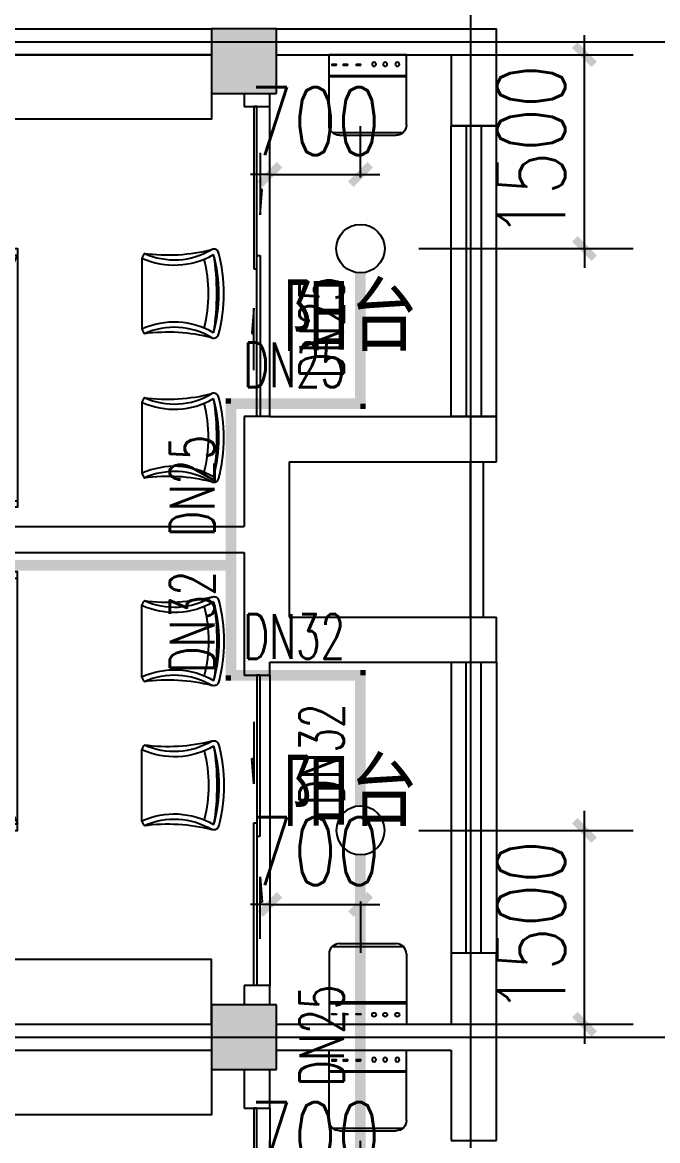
# Model space of a CAD drawing. Extents: x 0 to 2838408, y -923048 to 203859.
# Drawn here: x 2784500 to 2789409, y -489658 to -481008 of the extents above; entities that cross this region are included whole.
import ezdxf

# ---------------------------------------------------------------- set-up
doc = ezdxf.new("R2010")
doc.units = 0
doc.header["$LTSCALE"] = 1000
for name, color, linetype in [('A-Fixt', 81, 'Continuous'), ('COLUMN', 9, 'Continuous'), ('DOTE', 8, 'Continuous'), ('E2-栏杆', 92, 'Continuous'), ('EQUIP_喷头', 7, 'Continuous'), ('PIPE-喷淋', 6, 'Continuous'), ('PUB_HATCH', 8, 'Continuous'), ('PUB_TEXT', 7, 'Continuous'), ('TEXT_喷淋', 7, 'Continuous'), ('TWT_DIM', 3, 'Continuous'), ('WALL', 9, 'Continuous'), ('WINDOW', 4, 'Continuous'), ('XREF', 8, 'Continuous'), ('配景', 3, 'Continuous')]:
    doc.layers.add(name, color=color, linetype=linetype)
doc.styles.add('_TCH_DIM_T3', font='SIMPLEX', dxfattribs={"width": 0.75, "bigfont": 'HZTXT'})
doc.styles.add('_TWT_PIPEDN', font='SIMPLEX', dxfattribs={"width": 0.8, "height": 2.3, "bigfont": 'HZTXT'})
doc.styles.get("Standard").update_dxf_attribs({"font": 'geniso.shx', "bigfont": 'hztxt.shx'})
doc.dimstyles.new('_TWT_ARCH&&150', dxfattribs={"dimtxt": 525, "dimasz": 150, "dimexe": 375, "dimexo": 450, "dimgap": 150, "dimtad": 1, "dimdec": 0, "dimzin": 0, "dimdsep": 46, "dimtxsty": '_TCH_DIM_T3', "dimblk": 'ARCHTICK', "dimcen": 0.09, "dimclrt": 7, "dimazin": 2, "dimtfac": 1, "dimtdec": 0, "dimtix": 1, "dimtmove": 2, "dimatfit": 3, "dimfxl": 1, "dimtolj": 1, "dimtzin": 0, "dimarcsym": 0})

# ---------------------------------------------------------------- blocks, each defined once
blk = doc.blocks.new('单人床')
at = {"layer": 'A-Fixt'}
for p, q in [((47773.8, 13973.4), (48673.8, 13973.4)), ((47773.8, 12073.4), (48673.8, 13973.4)), ((47773.8, 12073.4), (48673.8, 12073.4))]:
    blk.add_line(p, q, dxfattribs=at)
blk.add_lwpolyline([(47773.8, 14023.4), (48673.8, 14023.4), (48673.8, 12023.4), (47773.8, 12023.4), (47773.8, 14023.4)], dxfattribs=at)
blk = doc.blocks.new('CH_AP01')
for p, q in [((-311.4, 16.6), (-275, 0)), ((-275, 0), (275, 0)), ((275, 0), (311.4, 16.6))]:
    blk.add_line(p, q)
for centre, radius, start, end in [((0, -578.9), 1212.6, 74.71041, 105.28959), ((-306.8, 555.3), 37.8, 100.18588, 202.83587), ((-1658.4, 201.9), 1359.7, 352.16586, 14.42826), ((-823.7, 250), 562.9, 335.50378, 31.09034), ((0, -578.9), 1172.6, 75.02868, 104.97132), ((0, -1278.1), 1856.9, 80.61099, 99.38901), ((-823.7, 250), 602.9, 335.50378, 30.26909), ((823.7, 250), 602.9, 149.73091, 204.49622), ((823.7, 250), 562.9, 148.90966, 204.49622), ((1658.4, 201.9), 1359.7, 165.57174, 187.83414), ((306.8, 555.3), 37.8, 337.16413, 79.81412), ((0, -578.9), 1092.6, 75.87672, 104.12328)]:
    blk.add_arc(centre, radius, start, end)
blk = doc.blocks.new('A$C61295E98')
at = {"color": 3}
for p, q in [((544, 597.9), (0, 597.9)), ((0, 597.9), (0, 0)), ((161.4, 597.9), (161.4, 0)), ((170.4, 0.2), (170.4, 597.6)), ((602.7, 572.2), (602.7, 25.6)), ((624, 517.9), (624, 80)), ((544, 0), (0, 0))]:
    blk.add_line(p, q, dxfattribs=at)
for points in [[(81.8, 540.3), (75.3, 540.3), (75.3, 576.8), (81.8, 576.8)], [(81.8, 453.1), (75.3, 453.1), (75.3, 489.6), (81.8, 489.6)], [(81.8, 352.9), (75.3, 352.9), (75.3, 389.4), (81.8, 389.4)]]:
    blk.add_lwpolyline(points, close=True, dxfattribs=at)
for centre in [(74, 250.1), (74, 164.2), (74, 70.5)]:
    blk.add_circle(centre, 15.7, dxfattribs=at)
for centre, start, end in [((544, 517.9), 360, 90), ((544, 80), 270, 0)]:
    blk.add_arc(centre, 80, start, end, dxfattribs=at)
blk = doc.blocks.new('宿舍')
at = {"layer": 'A-Fixt'}
for p, q in [((47853.8, 13801.7), (48353.8, 15701.7)), ((48353.8, 13801.7), (47853.8, 15701.7)), ((47853.8, 13801.7), (48353.8, 13801.7))]:
    blk.add_line(p, q, dxfattribs=at)
for points in [[(47853.8, 8601.7), (48353.8, 8601.7), (48353.8, 15701.7), (47853.8, 15701.7)], [(47853.8, 10676.1), (47970.5, 10676.1), (47970.5, 11742.6), (47853.8, 11742.6)]]:
    blk.add_lwpolyline(points, close=True, dxfattribs=at)
at = {"xscale": -1, "rotation": 90}
for p in [(63677.2, 60475.5), (63677.2, 58775.5)]:
    blk.add_blockref('单人床', p, dxfattribs=at)
at = {"layer": 'A-Fixt', "xscale": -1, "rotation": 180}
for p in [(50002, 9140.5), (51117.2, 9140.5)]:
    blk.add_blockref('CH_AP01', p, dxfattribs=at)
at = {"layer": '配景', "color": 252}
blk.add_blockref('A$C61295E98', (47853.8, 7096.6), dxfattribs=at)
blk = doc.blocks.new('宿舍一')
at = {"layer": 'A-Fixt'}
for p, q in [((48153.8, 16101.7), (48653.8, 16101.7)), ((48653.8, 14201.7), (48153.8, 16101.7)), ((48653.8, 16101.7), (48153.8, 14201.7)), ((48153.8, 14201.7), (48653.8, 14201.7))]:
    blk.add_line(p, q, dxfattribs=at)
for points in [[(48153.8, 8601.7), (48653.8, 8601.7), (48653.8, 16101.7), (48153.8, 16101.7)], [(48153.8, 10676.1), (48270.5, 10676.1), (48270.5, 11742.6), (48153.8, 11742.6)]]:
    blk.add_lwpolyline(points, close=True, dxfattribs=at)
at = {"xscale": -1, "rotation": 90}
for p in [(63677.2, 60875.5), (63677.2, 58775.5)]:
    blk.add_blockref('单人床', p, dxfattribs=at)
at = {"layer": 'A-Fixt', "xscale": -1, "rotation": 179.9999999998882}
for p in [(50002, 9140.5), (51117.2, 9140.5)]:
    blk.add_blockref('CH_AP01', p, dxfattribs=at)
at = {"layer": '配景', "color": 252, "rotation": 359.9999999998882}
blk.add_blockref('A$C61295E98', (48153.8, 7096.6), dxfattribs=at)
blk = doc.blocks.new('$DorLib2D$00000131')
at = {"color": 0, "linetype": 'Continuous'}
for p, q in [((0.15, 0.125), (0.2319, 0.1973)), ((0.2319, 0.1973), (0.2319, 0.125)), ((-0.5, 0.125), (-0.5, 0)), ((0.0192, 0.125), (-0.5, 0.125)), ((0.0192, 0), (0.0192, 0.125)), ((0.35, 0.125), (0.15, 0.125)), ((-0.5, 0), (0.0192, 0)), ((-0.024, 0), (0.5, 0)), ((-0.024, -0.125), (-0.024, 0)), ((0.5, 0), (0.5, -0.125)), ((-0.35, -0.125), (-0.15, -0.125)), ((-0.2319, -0.1973), (-0.2319, -0.125)), ((-0.15, -0.125), (-0.2319, -0.1973)), ((0.5, -0.125), (-0.024, -0.125))]:
    blk.add_line(p, q, dxfattribs=at)
blk = doc.blocks.new('$WINLIB2D$00000001')
at = {"color": 0}
for points in [[(-0.5, 0.5), (-0.5, -0.5)], [(-0.5, 0.5), (0.5, 0.5)], [(0.5, -0.5), (0.5, 0.5)], [(0.5, 0.1667), (-0.5, 0.1667)], [(0.5, -0.1667), (-0.5, -0.1667)], [(-0.5, -0.5), (0.5, -0.5)]]:
    blk.add_lwpolyline(points, dxfattribs=at)
blk = doc.blocks.new('3F1')
at = {"layer": 'PUB_HATCH'}
for points in [[(2449916.7, -481058.3), (2449916.7, -481558.3), (2450416.7, -481558.3), (2450416.7, -481058.3)], [(2449916.7, -488608.3), (2449916.7, -489108.3), (2450416.7, -489108.3), (2450416.7, -488608.3)]]:
    blk.add_hatch(color=256, dxfattribs=at).paths.add_polyline_path(points)
at = {"layer": 'COLUMN'}
for p, q in [((2449916.7, -481058.3), (2449916.7, -481558.3)), ((2450416.7, -481058.3), (2449916.7, -481058.3)), ((2450416.7, -481558.3), (2450416.7, -481058.3)), ((2449916.7, -481558.3), (2450416.7, -481558.3)), ((2449916.7, -488608.3), (2449916.7, -489108.3)), ((2450416.7, -488608.3), (2449916.7, -488608.3)), ((2450416.7, -489108.3), (2450416.7, -488608.3)), ((2449916.7, -489108.3), (2450416.7, -489108.3))]:
    blk.add_line(p, q, dxfattribs=at)
at = {"layer": 'DOTE'}
for p, q in [((2451916.7, -467258.3), (2451916.7, -550458.3)), ((2435862.3, -481158.3), (2453916.7, -481158.3)), ((2435862.3, -488858.3), (2453916.7, -488858.3))]:
    blk.add_line(p, q, dxfattribs=at)
at = {"layer": 'E2-栏杆'}
for points in [[(2451916.7, -485608.3), (2451916.7, -484408.3)], [(2452016.7, -485608.3), (2452016.7, -484408.3)]]:
    blk.add_lwpolyline(points, dxfattribs=at)
at = {"layer": 'WALL'}
for p, q in [((2444816.7, -481058.3), (2449916.7, -481058.3)), ((2450416.7, -481058.3), (2452116.7, -481058.3)), ((2452116.7, -481808.3), (2452116.7, -481058.3)), ((2444816.7, -481258.3), (2449916.7, -481258.3)), ((2450416.7, -481258.3), (2451766.7, -481258.3)), ((2451766.7, -481258.3), (2451766.7, -481808.3)), ((2450166.7, -481558.3), (2450166.7, -481658.3)), ((2450366.7, -481658.3), (2450366.7, -481558.3)), ((2450166.7, -481658.3), (2450366.7, -481658.3)), ((2451766.7, -481808.3), (2452116.7, -481808.3)), ((2450366.7, -484058.3), (2450166.7, -484058.3)), ((2450166.7, -484058.3), (2450166.7, -484308.3)), ((2450366.7, -484058.3), (2451766.7, -484058.3)), ((2452116.7, -484058.3), (2451766.7, -484058.3)), ((2452116.7, -484408.3), (2452116.7, -484058.3)), ((2450166.7, -484308.3), (2450166.7, -484908.3)), ((2450516.7, -484408.3), (2452116.7, -484408.3)), ((2450516.7, -484408.3), (2450516.7, -485008.3)), ((2444816.7, -484908.3), (2450166.7, -484908.3)), ((2450516.7, -485008.3), (2450516.7, -485608.3)), ((2444816.7, -485108.3), (2450166.7, -485108.3)), ((2450166.7, -485108.3), (2450166.7, -485708.3)), ((2450516.7, -485608.3), (2452116.7, -485608.3)), ((2452116.7, -485958.3), (2452116.7, -485608.3)), ((2450166.7, -485708.3), (2450166.7, -486058.3)), ((2450366.7, -486058.3), (2450366.7, -485958.3)), ((2450366.7, -485958.3), (2451766.7, -485958.3)), ((2451766.7, -485958.3), (2452116.7, -485958.3)), ((2450166.7, -486058.3), (2450366.7, -486058.3)), ((2452116.7, -488208.3), (2451766.7, -488208.3)), ((2451766.7, -488208.3), (2451766.7, -488758.3)), ((2452116.7, -488858.3), (2452116.7, -488208.3)), ((2450366.7, -488458.3), (2450166.7, -488458.3)), ((2450166.7, -488458.3), (2450166.7, -488608.3)), ((2450366.7, -488608.3), (2450366.7, -488458.3)), ((2444816.7, -488758.3), (2449916.7, -488758.3)), ((2450416.7, -488758.3), (2451766.7, -488758.3)), ((2452116.7, -489658.3), (2452116.7, -488858.3)), ((2444816.7, -488958.3), (2449916.7, -488958.3)), ((2450416.7, -488958.3), (2451766.7, -488958.3)), ((2451766.7, -488958.3), (2451766.7, -489658.3)), ((2450166.7, -489108.3), (2450166.7, -489408.3)), ((2450366.7, -489408.3), (2450366.7, -489108.3)), ((2450166.7, -489408.3), (2450366.7, -489408.3)), ((2451766.7, -489658.3), (2452116.7, -489658.3))]:
    blk.add_line(p, q, dxfattribs=at)
at = {"layer": 'WINDOW'}
for p, q in [((2450366.7, -484058.3), (2450366.7, -481658.3)), ((2450366.7, -486058.3), (2450366.7, -488458.3)), ((2450366.7, -489408.3), (2450366.7, -491808.3))]:
    blk.add_line(p, q, dxfattribs=at)
at = {"xscale": -1, "rotation": 89.99999999992463}
for name, p in [('宿舍一', (2458518.4, -433104.4)), ('宿舍', (2458518.4, -441104.4))]:
    blk.add_blockref(name, p, dxfattribs=at)
at = {"rotation": 90.00000000002933}
blk.add_blockref('宿舍一', (2458518.4, -536912.1), dxfattribs=at)
at = {"layer": 'WINDOW'}
for name, p, xscale, yscale, zscale, rotation in [('$DorLib2D$00000131', (2450266.7, -482858.3), 2400, -200, 2400, 90), ('$WINLIB2D$00000001', (2451941.7, -482933.3), 2249.999999993481, 350, 2249.999999993481, 90), ('$WINLIB2D$00000001', (2451941.7, -487083.3), -2249.999999993481, 350, -2249.999999993481, 90), ('$DorLib2D$00000131', (2450266.7, -487258.3), 2400, 200, 2400, 270), ('$DorLib2D$00000131', (2450266.7, -490608.3), -2400, 200, -2400, 270)]:
    blk.add_blockref(name, p, dxfattribs=dict(at, xscale=xscale, yscale=yscale, zscale=zscale, rotation=rotation))
at = {"layer": 'PUB_TEXT'}
for p in [(2450461.5, -483550.5), (2450461.5, -487226)]:
    blk.add_text('阳台', height=525, dxfattribs=at).set_placement(p)
blk = doc.blocks.new('_ArchTick')
at = {"color": 0, "linetype": 'ByBlock', "const_width": 0.4}
blk.add_lwpolyline([(-0.5, -0.5), (0.5, 0.5)], dxfattribs=at)
blk = doc.blocks.new('*D2295')
at = {"layer": 'Defpoints', "color": 0, "linetype": 'ByBlock', "transparency": 16777216}
for p in [(2787112.5, -490035.5), (2786412.5, -490508.3), (2787112.5, -490508.3)]:
    blk.add_point(p, dxfattribs=at)
at = {"layer": 'TWT_DIM', "color": 0, "linetype": 'ByBlock', "lineweight": -2, "transparency": 16777216}
for p, q in [((2786412.5, -490058.3), (2786412.5, -489660.5)), ((2787112.5, -490058.3), (2787112.5, -489660.5)), ((2786412.5, -490035.5), (2786262.5, -490035.5)), ((2786412.5, -490035.5), (2787112.5, -490035.5)), ((2787112.5, -490035.5), (2787262.5, -490035.5))]:
    blk.add_line(p, q, dxfattribs=at)
at = {"layer": 'TWT_DIM', "color": 0, "linetype": 'ByBlock', "lineweight": -2, "transparency": 16777216, "xscale": 150, "yscale": 150, "zscale": 150}
blk.add_blockref('_ArchTick', (2786412.5, -490035.5), dxfattribs=at)
at = {"layer": 'TWT_DIM', "color": 0, "linetype": 'ByBlock', "lineweight": -2, "transparency": 16777216, "xscale": 150, "yscale": 150, "zscale": 150, "rotation": 180}
blk.add_blockref('_ArchTick', (2787112.5, -490035.5), dxfattribs=at)
at = {"layer": 'TWT_DIM', "color": 7, "linetype": 'ByBlock', "transparency": 16777216, "insert": (2786762.5, -489623), "char_height": 525, "attachment_point": 5, "style": '_TCH_DIM_T3'}
blk.add_mtext('\\A1;700', dxfattribs=at)
blk = doc.blocks.new('*D2307')
at = {"layer": 'Defpoints', "color": 0, "linetype": 'ByBlock', "transparency": 16777216}
for p in [(2787112.5, -487258.3), (2788843.6, -487258.3), (2787112.5, -488758.3)]:
    blk.add_point(p, dxfattribs=at)
at = {"layer": 'TWT_DIM', "color": 0, "linetype": 'ByBlock', "lineweight": -2, "transparency": 16777216}
for p, q in [((2788843.6, -487258.3), (2788843.6, -487108.3)), ((2787562.5, -487258.3), (2789218.6, -487258.3)), ((2788843.6, -488758.3), (2788843.6, -487258.3)), ((2787562.5, -488758.3), (2789218.6, -488758.3)), ((2788843.6, -488758.3), (2788843.6, -488908.3))]:
    blk.add_line(p, q, dxfattribs=at)
at = {"layer": 'TWT_DIM', "color": 0, "linetype": 'ByBlock', "lineweight": -2, "transparency": 16777216, "xscale": 150, "yscale": 150, "zscale": 150}
for p, rotation in [((2788843.6, -487258.3), 270), ((2788843.6, -488758.3), 90)]:
    blk.add_blockref('_ArchTick', p, dxfattribs=dict(at, rotation=rotation))
at = {"layer": 'TWT_DIM', "color": 7, "linetype": 'ByBlock', "transparency": 16777216, "insert": (2788431.1, -488008.3), "char_height": 525, "attachment_point": 5, "rotation": 90, "style": '_TCH_DIM_T3'}
blk.add_mtext('\\A1;1500', dxfattribs=at)
blk = doc.blocks.new('*D2308')
at = {"layer": 'Defpoints', "color": 0, "linetype": 'ByBlock', "transparency": 16777216}
for p in [(2786412.5, -487358.3), (2787112.5, -487358.3), (2787112.5, -487831)]:
    blk.add_point(p, dxfattribs=at)
at = {"layer": 'TWT_DIM', "color": 0, "linetype": 'ByBlock', "lineweight": -2, "transparency": 16777216}
for p, q in [((2786412.5, -487831), (2786262.5, -487831)), ((2786412.5, -487808.3), (2786412.5, -488206)), ((2786412.5, -487831), (2787112.5, -487831)), ((2787112.5, -487808.3), (2787112.5, -488206)), ((2787112.5, -487831), (2787262.5, -487831))]:
    blk.add_line(p, q, dxfattribs=at)
at = {"layer": 'TWT_DIM', "color": 0, "linetype": 'ByBlock', "lineweight": -2, "transparency": 16777216, "xscale": 150, "yscale": 150, "zscale": 150}
blk.add_blockref('_ArchTick', (2786412.5, -487831), dxfattribs=at)
at = {"layer": 'TWT_DIM', "color": 0, "linetype": 'ByBlock', "lineweight": -2, "transparency": 16777216, "xscale": 150, "yscale": 150, "zscale": 150, "rotation": 180}
blk.add_blockref('_ArchTick', (2787112.5, -487831), dxfattribs=at)
at = {"layer": 'TWT_DIM', "color": 7, "linetype": 'ByBlock', "transparency": 16777216, "insert": (2786762.5, -487418.5), "char_height": 525, "attachment_point": 5, "style": '_TCH_DIM_T3'}
blk.add_mtext('\\A1;700', dxfattribs=at)
blk = doc.blocks.new('*D2309')
at = {"layer": 'Defpoints', "color": 0, "linetype": 'ByBlock', "transparency": 16777216}
for p in [(2787112.5, -481258.3), (2788843.6, -481258.3), (2787112.5, -482758.3)]:
    blk.add_point(p, dxfattribs=at)
at = {"layer": 'TWT_DIM', "color": 0, "linetype": 'ByBlock', "lineweight": -2, "transparency": 16777216}
for p, q in [((2788843.6, -481258.3), (2788843.6, -481108.3)), ((2787562.5, -481258.3), (2789218.6, -481258.3)), ((2788843.6, -482758.3), (2788843.6, -481258.3)), ((2787562.5, -482758.3), (2789218.6, -482758.3)), ((2788843.6, -482758.3), (2788843.6, -482908.3))]:
    blk.add_line(p, q, dxfattribs=at)
at = {"layer": 'TWT_DIM', "color": 0, "linetype": 'ByBlock', "lineweight": -2, "transparency": 16777216, "xscale": 150, "yscale": 150, "zscale": 150}
for p, rotation in [((2788843.6, -481258.3), 270), ((2788843.6, -482758.3), 90)]:
    blk.add_blockref('_ArchTick', p, dxfattribs=dict(at, rotation=rotation))
at = {"layer": 'TWT_DIM', "color": 7, "linetype": 'ByBlock', "transparency": 16777216, "insert": (2788431.1, -482008.3), "char_height": 525, "attachment_point": 5, "rotation": 90, "style": '_TCH_DIM_T3'}
blk.add_mtext('\\A1;1500', dxfattribs=at)
blk = doc.blocks.new('*D2310')
at = {"layer": 'Defpoints', "color": 0, "linetype": 'ByBlock', "transparency": 16777216}
for p in [(2787112.5, -482185.5), (2786412.5, -482658.3), (2787112.5, -482658.3)]:
    blk.add_point(p, dxfattribs=at)
at = {"layer": 'TWT_DIM', "color": 0, "linetype": 'ByBlock', "lineweight": -2, "transparency": 16777216}
for p, q in [((2786412.5, -482208.3), (2786412.5, -481810.5)), ((2787112.5, -482208.3), (2787112.5, -481810.5)), ((2786412.5, -482185.5), (2786262.5, -482185.5)), ((2786412.5, -482185.5), (2787112.5, -482185.5)), ((2787112.5, -482185.5), (2787262.5, -482185.5))]:
    blk.add_line(p, q, dxfattribs=at)
at = {"layer": 'TWT_DIM', "color": 0, "linetype": 'ByBlock', "lineweight": -2, "transparency": 16777216, "xscale": 150, "yscale": 150, "zscale": 150}
blk.add_blockref('_ArchTick', (2786412.5, -482185.5), dxfattribs=at)
at = {"layer": 'TWT_DIM', "color": 0, "linetype": 'ByBlock', "lineweight": -2, "transparency": 16777216, "xscale": 150, "yscale": 150, "zscale": 150, "rotation": 180}
blk.add_blockref('_ArchTick', (2787112.5, -482185.5), dxfattribs=at)
at = {"layer": 'TWT_DIM', "color": 7, "linetype": 'ByBlock', "transparency": 16777216, "insert": (2786762.5, -481773), "char_height": 525, "attachment_point": 5, "style": '_TCH_DIM_T3'}
blk.add_mtext('\\A1;700', dxfattribs=at)
blk = doc.blocks.new('$TwtSys$00000125')
blk.add_circle((0, 0, 0), 1)

msp = doc.modelspace()

# ---------------------------------------------------------------- hatches: boundary and pattern name
at = {"layer": 'PIPE-喷淋', "linetype": 'ByBlock'}
for points in [[(2786112.5, -483958.3), (2786071.3, -483958.3), (2786071.3, -483917)], [(2786112.5, -483958.3), (2786112.5, -483917), (2786071.3, -483917)], [(2787112.5, -483958.3), (2787112.5, -483999.5), (2787153.8, -483999.5)], [(2787112.5, -483958.3), (2787153.8, -483958.3), (2787153.8, -483999.5)], [(2787112.5, -486058.3), (2787112.5, -486017), (2787153.8, -486017)], [(2787112.5, -486058.3), (2787153.8, -486058.3), (2787153.8, -486017)], [(2786112.5, -486058.3), (2786071.3, -486058.3), (2786071.3, -486099.5)], [(2786112.5, -486058.3), (2786112.5, -486099.5), (2786071.3, -486099.5)]]:
    msp.add_hatch(color=256, dxfattribs=at).paths.add_polyline_path(points)

# ---------------------------------------------------------------- linework, layer by layer
at = {"layer": 'PIPE-喷淋', "linetype": 'ByBlock', "ltscale": 1.5, "const_width": 82.5}
for points in [[(2787112.5, -482945.8), (2787112.5, -483958.3)], [(2786112.5, -485208.3), (2786112.5, -483958.3)], [(2786112.5, -483958.3), (2787112.5, -483958.3)], [(2780548.2, -485208.3), (2786112.5, -485208.3)], [(2786112.5, -485208.3), (2786112.5, -486058.3)], [(2786112.5, -486058.3), (2787112.5, -486058.3)], [(2787112.5, -487070.8), (2787112.5, -486058.3)], [(2787112.5, -490220.8), (2787112.5, -487445.8)]]:
    msp.add_lwpolyline(points, dxfattribs=at)

# ---------------------------------------------------------------- block references
at = {"layer": 'EQUIP_喷头', "linetype": 'ByBlock', "xscale": 187.5, "zscale": 187.5}
for p, yscale in [((2787112.5, -482758.3), 187.5), ((2787112.5, -487258.3), -187.5)]:
    msp.add_blockref('$TwtSys$00000125', p, dxfattribs=dict(at, yscale=yscale))
at = {"layer": 'XREF'}
msp.add_blockref('3F1', (336045.8, 0), dxfattribs=at)

# ---------------------------------------------------------------- texts
at = {"layer": 'TEXT_喷淋', "color": 251, "linetype": 'ByBlock', "style": '_TWT_PIPEDN', "width": 0.64}
for s, p in [('DN25', (2786985, -483763.1)), ('DN25', (2785985, -484988.1)), ('DN32', (2785985, -486038.1)), ('DN32', (2786985, -487063.1)), ('DN25', (2786985, -489238.1))]:
    msp.add_text(s, height=345, rotation=90, dxfattribs=at).set_placement(p)
for s, p in [('DN25', (2786207.7, -483830.8)), ('DN32', (2786207.7, -485930.8))]:
    msp.add_text(s, height=345, dxfattribs=at).set_placement(p)

# ---------------------------------------------------------------- dimensions: what is measured, and where the dimension line sits
at = {"layer": 'TWT_DIM', "linetype": 'ByBlock'}
for p1, p2, distance, picture, middle in [((2787112.5, -482758.3), (2787112.5, -481258.3), -1731.1, '*D2309', (2788431.1, -482008.3)), ((2786412.5, -482658.3), (2787112.5, -482658.3), 472.8, '*D2310', (2786762.5, -481773)), ((2786412.5, -487358.3), (2787112.5, -487358.3), -472.8, '*D2308', (2786762.5, -487418.5)), ((2787112.5, -488758.3), (2787112.5, -487258.3), -1731.1, '*D2307', (2788431.1, -488008.3)), ((2786412.5, -490508.3), (2787112.5, -490508.3), 472.8, '*D2295', (2786762.5, -489623))]:
    dim = msp.add_aligned_dim(p1=p1, p2=p2, distance=distance, dimstyle='_TWT_ARCH&&150', dxfattribs=at)
    dim.commit()
    dim.dimension.update_dxf_attribs({"geometry": picture, "text_midpoint": middle})

doc.saveas('drawing.dxf')
